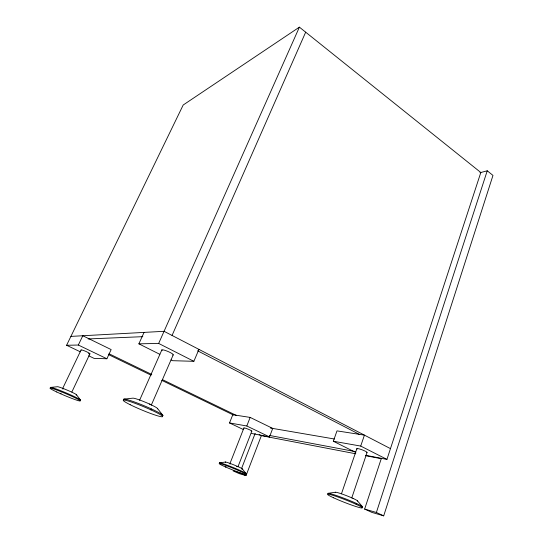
<?xml version="1.0" encoding="UTF-8"?>
<svg xmlns="http://www.w3.org/2000/svg" width="543" height="543" viewBox="0 0 543 543"><rect width="100%" height="100%" fill="white"/><g stroke="black" fill="none" stroke-linecap="round" stroke-linejoin="round"><path stroke-width="0.81" d="M381.369 458.333L364.645 509.069L371.874 512.388L383.704 515.85L492.976 175.416L487.247 170.787L479.964 172.742M383.704 515.85L376.387 512.477L487.247 170.787M365.432 455.272L386.942 459.392L480.82 172.511L299.397 27.15L183.188 105.016L66.599 345.273L80.35 351.83M356.14 504.318L356.432 503.442M351.769 497.917L367.02 452.59M333.334 441.242L360.708 446.068L364.428 435.133L336.986 430.877L333.334 441.242L355.814 452.502M341.459 493.791L356.894 448.593M251.599 433.47L269.504 436.898L272.729 428.42L250.16 417.411L232.798 414.716L229.513 422.943L243.223 429.479M246.033 475.607L239.884 472.878L233.137 470.924L239.219 473.618L246.033 475.607L261.502 435.303M241.418 468.928L255.169 433.375M238.133 466.349L251.816 431.149M230.123 463.131L243.909 428.006M229.513 422.943L246.8 425.99L250.16 417.411M225.732 467.041L225.99 466.383M171.031 359.934L172.525 360.688L193.865 361.312L198.942 349.38M151.022 409.931L151.443 408.954M151.239 405.261L173.197 354.932M172.056 335.452L305.675 32.18M139.585 400.266L161.855 349.909M144.058 332.397L138.872 343.828L158.665 343.434L299.397 27.15M88.753 355.835L94.102 358.38L106.89 358.76L111.152 349.583L82.794 335.744L78.335 345.036L66.599 345.273M71.859 391.998L89.914 353.839M62.812 388.17L81.056 349.991M60.694 393.784L61.033 393.078M328.006 493.336L335.398 492.243M219.379 462.907L225.583 462.025M123.811 399.146L132.641 398.182A13.589 1.29 22.7 0 1 147.017 402.94A13.589 1.29 22.7 0 1 157.429 408.859M50.37 387.437L57.3 386.738A10.487 0.74 22.9 0 1 68.676 390.763A10.487 0.74 22.9 0 1 76.122 394.944M70.909 336.395L164.061 331.305L390.465 448.627M88.156 338.947L142.795 336.674M270.278 428.006L334.427 439.009M269.552 435.452L355.298 451.6M355.787 453.792L261.373 435.642L259.133 434.57M365.724 455.706L381.464 458.733M229.94 463.885L230.388 463.98M251.199 431.169L251.253 431.183A4.256 0.489 21.9 0 0 250.309 430.131A4.256 0.489 21.9 0 0 245.09 428.108L244.452 427.959A4.256 0.489 21.9 0 0 244.038 428.196M62.662 388.917L63.097 389.019M364.645 509.069L376.387 512.477M78.335 345.036L106.89 358.76M246.8 425.99L269.504 436.898M108.39 354.531L151.083 375.186M161.753 380.344L233.409 415.015M149.454 403.999L150.248 404.379M109.014 353.751L151.768 374.46M162.452 379.638L236.51 415.517M352.97 498.365L353.527 498.637M236.646 466.437L237.291 466.763M138.872 343.828L159.812 354.314M158.665 343.434L193.865 361.312M360.708 446.068L386.942 459.392M197.598 350.792L359.568 434.481M357.457 500.856L362.561 506.857M242.375 468.969L246.122 473.706M157.572 408.553L162.886 415.388M76.427 394.659L80.337 399.831M219.847 463.342A14.423 0.882 22 0 1 232.961 467.421A14.423 0.882 22 0 1 245.551 473.72M225.562 462.351A9.217 0.597 22 0 1 233.972 464.93A9.217 0.597 22 0 1 242.022 468.996M88.455 353.663A4.833 0.597 23.5 0 0 89.201 353.853L89.704 353.914A4.833 0.597 23.5 0 0 87.389 352.135A4.833 0.597 23.5 0 0 81.749 349.964L81.253 349.909A4.833 0.597 23.5 0 0 81.151 350.201M50.784 387.919A16.412 1.086 22.9 0 1 66.185 392.935A16.412 1.086 22.9 0 1 79.821 400.225M366.627 452.645A5.478 0.767 20.6 0 0 365.229 451.158A5.478 0.767 20.6 0 0 358.957 448.823L357.98 448.606A5.478 0.767 20.6 0 0 357.165 449.115M327.952 493.702A18.659 1.398 21.3 0 1 345.85 498.983A18.659 1.398 21.3 0 1 362.296 507.142M335.33 492.481A11.919 0.943 21.3 0 1 346.801 495.793A11.919 0.943 21.3 0 1 357.308 501.06M172.755 355.034A6.231 1.032 23 0 0 170.57 352.712A6.231 1.032 23 0 0 163.063 349.875L162.282 349.801A6.231 1.032 23 0 0 162.174 350.615M123.831 399.696A21.279 1.9 22.6 0 1 143.732 405.58A21.279 1.9 22.6 0 1 162.635 415.816M225.426 466.905A14.423 0.869 22 0 0 245.864 474.378A14.423 0.869 22 0 0 226.193 465.595A14.423 0.869 22 0 0 225.426 466.905M56.73 391.978A16.419 1.072 22.9 0 0 80.249 400.965A16.419 1.072 22.9 0 0 58.468 390.695A16.419 1.072 22.9 0 0 56.73 391.978M333.545 497.782A18.666 1.378 21.4 0 0 362.011 508.004A18.666 1.378 21.4 0 0 339.226 497.476A18.666 1.378 21.4 0 0 333.545 497.782M130.177 404.711A21.286 1.873 22.6 0 0 162.228 416.773A21.286 1.873 22.6 0 0 136.245 403.761A21.286 1.873 22.6 0 0 130.177 404.711"/></g></svg>
